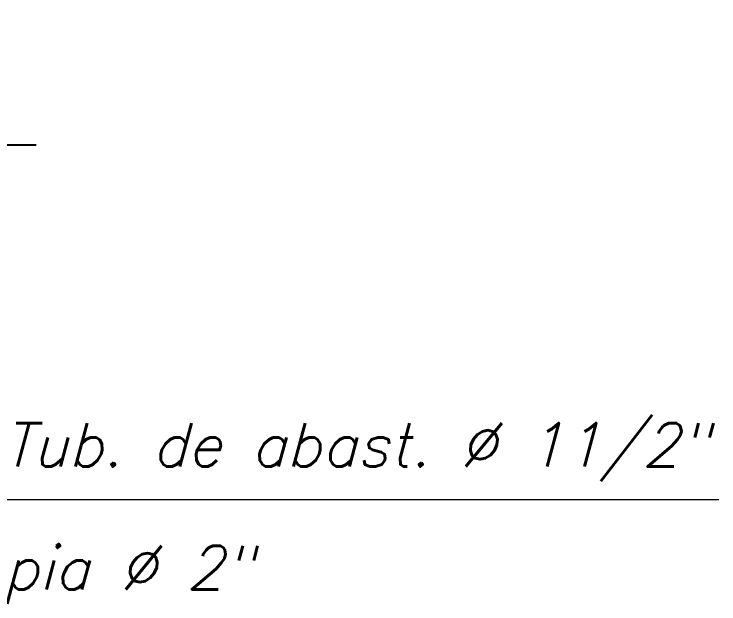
# Model space of a CAD drawing. Extents: x 3.4 to 20.4, y 155.9 to 178.3.
# Drawn here: x 16.436 to 17.408, y 163.796 to 164.61 of the extents above; entities that cross this region are included whole.
import ezdxf

# ---------------------------------------------------------------- set-up
doc = ezdxf.new("R2010")
doc.units = 0
doc.header["$LTSCALE"] = 0.005
doc.layers.get('0').update_dxf_attribs({"color": 1, "linetype": 'CONTINUOUS', "lineweight": 20})
doc.layers.add('CONTORNO', color=5, linetype='CONTINUOUS', lineweight=20)
doc.styles.get("Standard").update_dxf_attribs({"font": 'romans.shx', "oblique": 15})
doc.dimstyles.get("Standard").update_dxf_attribs({"dimscale": 0, "dimtxt": 0.05, "dimasz": 0.05, "dimexe": 0.043, "dimexo": 0.062, "dimgap": 0.049, "dimtad": 2, "dimtih": 1, "dimtoh": 1, "dimzin": 0, "dimdsep": 46, "dimtxsty": 'Standard', "dimcen": 0.25, "dimclrd": 1, "dimclre": 1, "dimclrt": 7, "dimadec": 3, "dimazin": 0, "dimtfac": 1, "dimtmove": 0, "dimatfit": 3, "dimfxl": 1, "dimtolj": 1, "dimtzin": 0, "dimarcsym": 0})

msp = doc.modelspace()

# ---------------------------------------------------------------- linework, layer by layer
at = {"layer": 'CONTORNO'}
msp.add_line((17.40839, 163.93918), (16.17631, 163.93918), dxfattribs=at)

# ---------------------------------------------------------------- texts
at = {"color": 0, "lineweight": 5, "char_height": 0.06, "attachment_point": 6}
for s, insert in [('Tub. de abast. %%C 11/2"', (17.3951, 164.00528)), ('Tub. de limpia %%C 2"', (16.76642, 163.83576))]:
    msp.add_mtext(s, dxfattribs=dict(at, insert=insert))

# ---------------------------------------------------------------- leaders
at = {"color": 1, "lineweight": 5}
msp.add_leader([(15.66512, 164.60954), (15.86399, 164.4294), (16.46686, 164.42919)], dimstyle='Standard', override={"dimscale": 3, "dimasz": 0.015}, dxfattribs=at)

doc.saveas('drawing.dxf')
